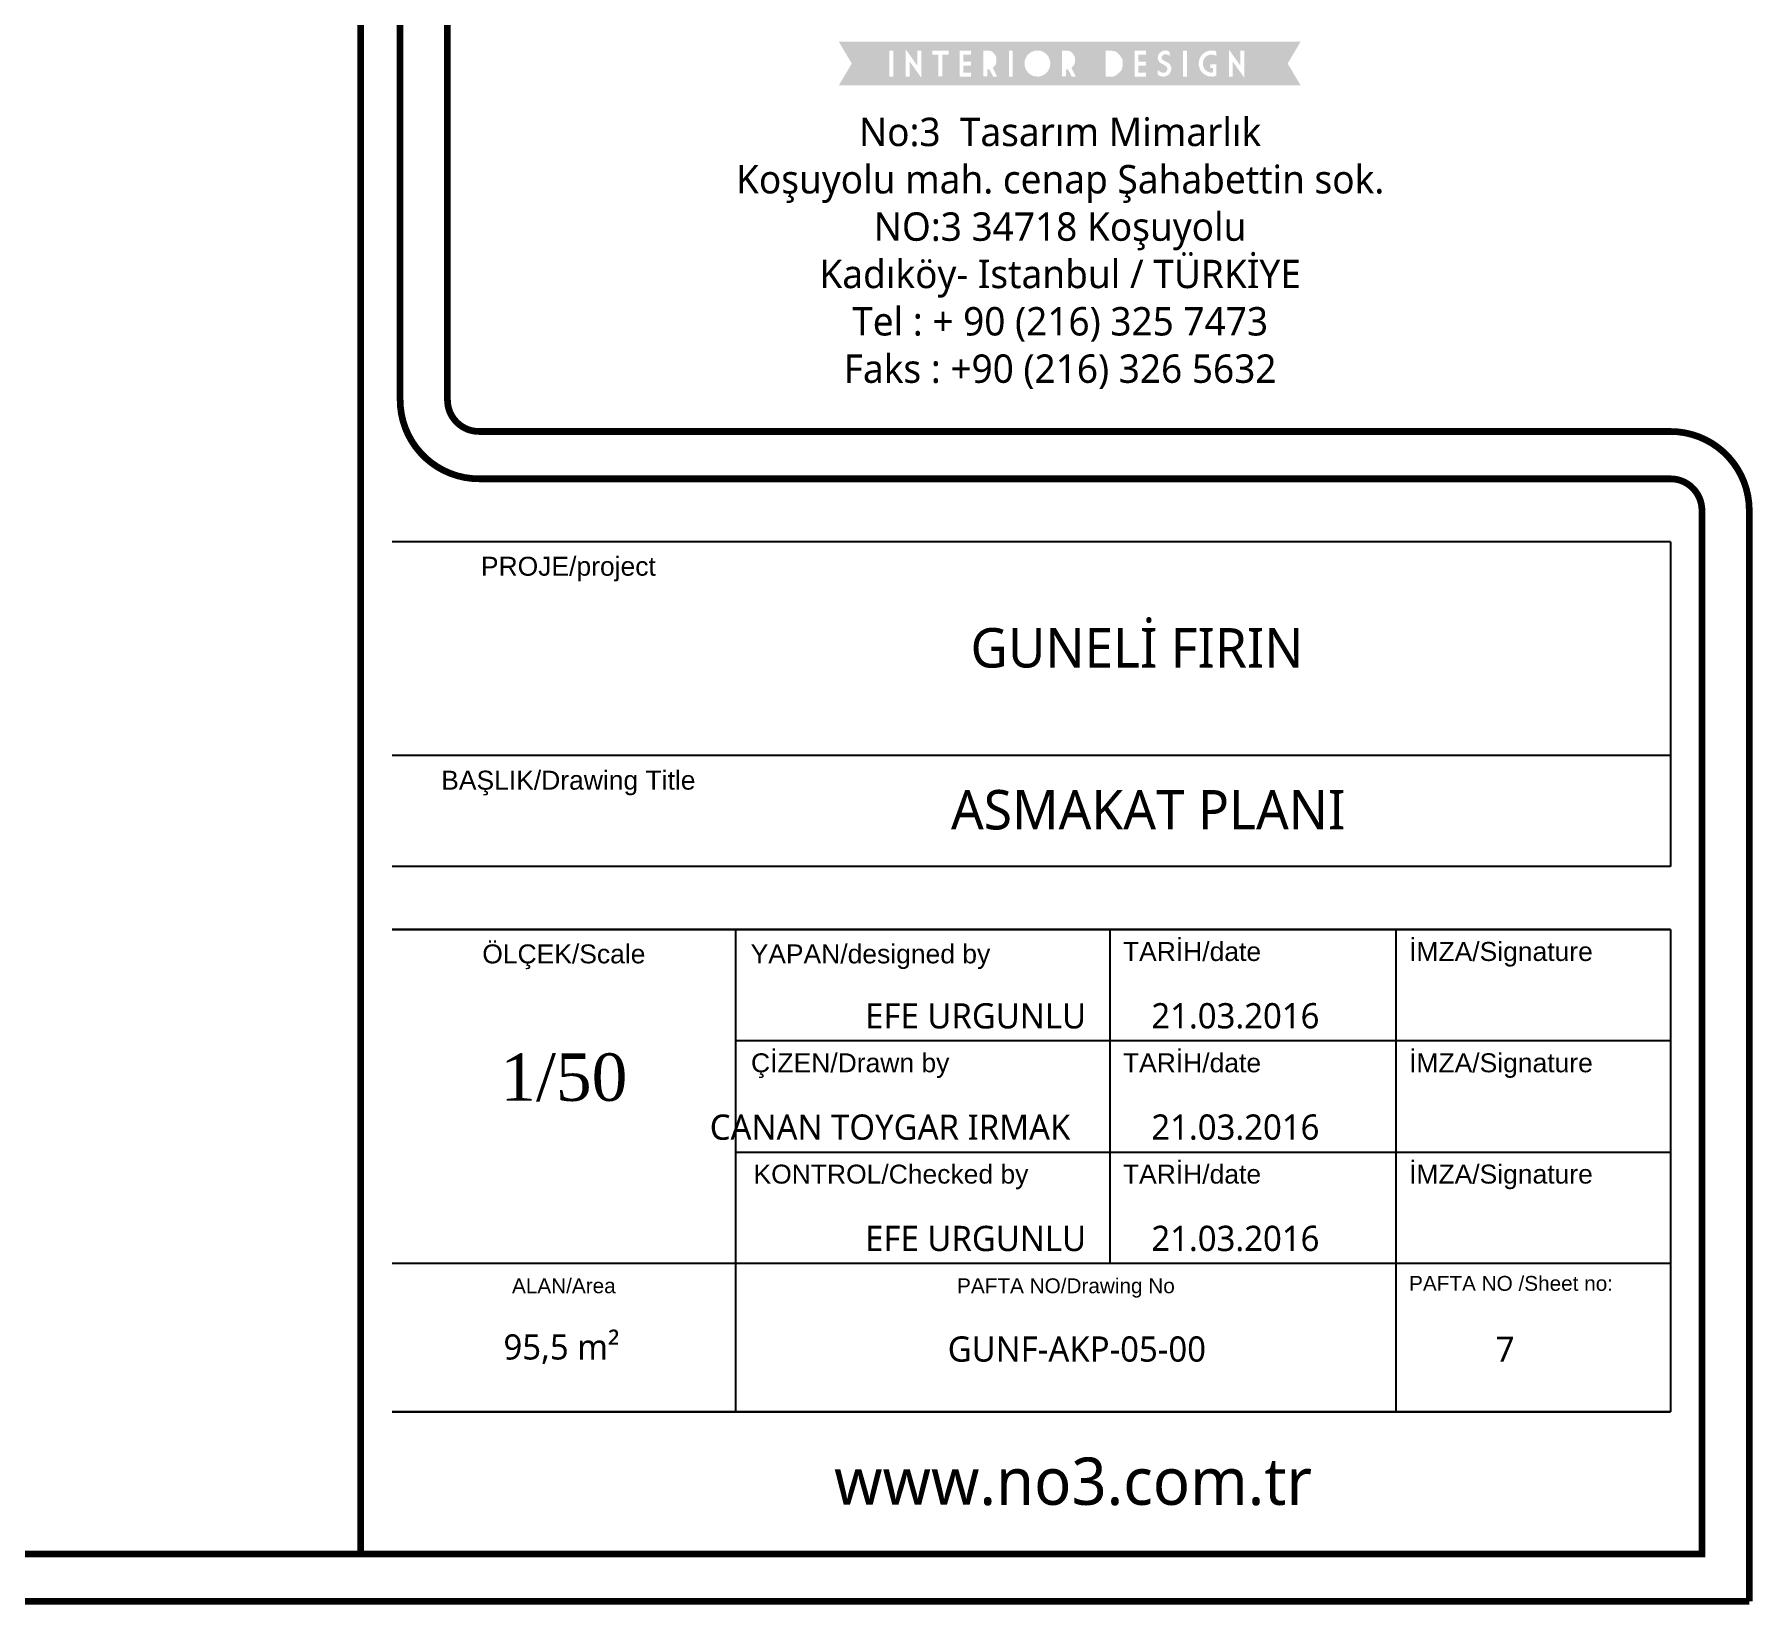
# Model space of a CAD drawing. Header units: millimetres. Extents: x 54215 to 67697, y 23496 to 56611.
# Drawn here: x 67151 to 67697, y 54334 to 54834 of the extents above; entities that cross this region are included whole.
import ezdxf
from ezdxf.enums import TextEntityAlignment as Align

# ---------------------------------------------------------------- set-up
doc = ezdxf.new("R2010")
doc.units = ezdxf.units.MM
doc.layers.add('Layer 1', color=7, linetype='Continuous')
doc.layers.add('t_yazı', color=154, linetype='Continuous', lineweight=25)
doc.styles.add('ARIALT', font='arial.ttf', dxfattribs={"height": 10})
doc.styles.get("Standard").update_dxf_attribs({"font": 'arial.ttf'})

msp = doc.modelspace()

# ---------------------------------------------------------------- hatches: boundary and pattern name
at = {"layer": 'Layer 1', "true_color": 0xe74a37}
h = msp.add_hatch(color=13, dxfattribs=at)
h.dxf.hatch_style = 2
h.paths.add_polyline_path([(67526.029, 54831.396), (67434.623, 54831.396), (67406.9, 54831.396), (67411.029, 54824.444), (67406.9, 54817.488), (67434.623, 54817.488), (67526.029, 54817.488), (67553.753, 54817.488), (67549.623, 54824.444), (67553.753, 54831.396)])
h.paths.add_polyline_path([(67424.226, 54820.312), (67423.016, 54820.312), (67423.016, 54828.525), (67424.226, 54828.525)])
h.paths.add_polyline_path([(67433.115, 54819.95), (67429.428, 54825.104), (67429.428, 54820.312), (67428.219, 54820.312), (67428.219, 54828.905), (67431.906, 54823.738), (67431.906, 54828.571), (67433.115, 54828.571)])
h.paths.add_polyline_path([(67441.799, 54827.275), (67439.812, 54827.275), (67439.812, 54820.357), (67438.602, 54820.357), (67438.602, 54827.275), (67436.616, 54827.275), (67436.616, 54828.571), (67441.799, 54828.571)])
h.paths.add_polyline_path([(67448.981, 54827.275), (67446.514, 54827.275), (67446.514, 54825.044), (67448.981, 54825.044), (67448.981, 54823.793), (67446.514, 54823.793), (67446.514, 54821.562), (67448.981, 54821.562), (67448.981, 54820.312), (67445.299, 54820.312), (67445.299, 54828.525), (67448.981, 54828.525)])
edge = h.paths.add_edge_path()
edge.add_spline(control_points=[(67456.763, 54824.045), (67456.763, 54824.045), (67456.763, 54824.045), (67456.233, 54823.463), (67456.1, 54823.32), (67455.963, 54823.192), (67455.818, 54823.085), (67455.818, 54823.085), (67457.26, 54820.3), (67457.26, 54820.3), (67457.26, 54820.3), (67455.964, 54820.3), (67455.964, 54820.3), (67455.964, 54820.3), (67454.766, 54822.633), (67454.766, 54822.633), (67454.617, 54822.608), (67454.467, 54822.595), (67454.312, 54822.595), (67454.241, 54822.595), (67454.17, 54822.598), (67454.096, 54822.604), (67454.096, 54822.604), (67454.096, 54820.323), (67454.096, 54820.323), (67454.096, 54820.323), (67452.887, 54820.323), (67452.887, 54820.323), (67452.887, 54820.323), (67452.887, 54828.536), (67452.887, 54828.536), (67452.887, 54828.536), (67454.096, 54828.536), (67454.096, 54828.536), (67454.096, 54828.536), (67454.096, 54828.532), (67454.096, 54828.532), (67454.17, 54828.535), (67454.241, 54828.536), (67454.312, 54828.536), (67455.063, 54828.536), (67455.705, 54828.246), (67456.233, 54827.666), (67456.763, 54827.085), (67457.027, 54826.387), (67457.027, 54825.569), (67457.027, 54824.747), (67456.763, 54824.045)], knot_values=[0, 0, 0, 0, 0.00005, 0.0001, 1, 1, 1, 2, 2, 2, 3, 3, 3, 4, 4, 4, 5, 5, 5, 6, 6, 6, 7, 7, 7, 8, 8, 8, 9, 9, 9, 10, 10, 10, 11, 11, 11, 12, 12, 12, 13, 13, 13, 14, 14, 14, 15, 15, 15, 15], degree=3, periodic=0)
h.paths.add_polyline_path([(67462.196, 54820.312), (67460.987, 54820.312), (67460.987, 54828.571), (67462.196, 54828.571)])
edge = h.paths.add_edge_path()
edge.add_spline(control_points=[(67472.567, 54827.748), (67472.567, 54827.748), (67472.567, 54827.748), (67472.936, 54827.377), (67473.307, 54827.005), (67473.599, 54826.565), (67473.814, 54826.057), (67474.028, 54825.548), (67474.135, 54825.01), (67474.135, 54824.44), (67474.135, 54823.869), (67474.028, 54823.331), (67473.814, 54822.832), (67473.599, 54822.331), (67473.307, 54821.895), (67472.936, 54821.523), (67472.567, 54821.151), (67472.133, 54820.857), (67471.641, 54820.639), (67471.148, 54820.42), (67470.618, 54820.312), (67470.054, 54820.312), (67469.485, 54820.312), (67468.954, 54820.42), (67468.462, 54820.639), (67467.969, 54820.857), (67467.536, 54821.151), (67467.166, 54821.523), (67466.795, 54821.895), (67466.503, 54822.331), (67466.289, 54822.832), (67466.074, 54823.331), (67465.967, 54823.869), (67465.967, 54824.44), (67465.967, 54825.01), (67466.074, 54825.548), (67466.289, 54826.057), (67466.503, 54826.565), (67466.795, 54827.005), (67467.166, 54827.377), (67467.536, 54827.748), (67467.969, 54828.043), (67468.462, 54828.257), (67468.954, 54828.473), (67469.485, 54828.583), (67470.054, 54828.583), (67470.618, 54828.583), (67471.148, 54828.473), (67471.641, 54828.257), (67472.133, 54828.043), (67472.567, 54827.748)], knot_values=[0, 0, 0, 0, 0.00005, 0.0001, 1, 1, 1, 2, 2, 2, 3, 3, 3, 4, 4, 4, 5, 5, 5, 6, 6, 6, 7, 7, 7, 8, 8, 8, 9, 9, 9, 10, 10, 10, 11, 11, 11, 12, 12, 12, 13, 13, 13, 14, 14, 14, 15, 15, 15, 16, 16, 16, 16], degree=3, periodic=0)
edge = h.paths.add_edge_path()
edge.add_spline(control_points=[(67481.767, 54824.045), (67481.767, 54824.045), (67481.767, 54824.045), (67481.238, 54823.463), (67481.105, 54823.32), (67480.965, 54823.192), (67480.823, 54823.085), (67480.823, 54823.085), (67482.263, 54820.3), (67482.263, 54820.3), (67482.263, 54820.3), (67480.969, 54820.3), (67480.969, 54820.3), (67480.969, 54820.3), (67479.77, 54822.633), (67479.77, 54822.633), (67479.622, 54822.608), (67479.47, 54822.595), (67479.316, 54822.595), (67479.245, 54822.595), (67479.172, 54822.598), (67479.1, 54822.604), (67479.1, 54822.604), (67479.1, 54820.323), (67479.1, 54820.323), (67479.1, 54820.323), (67477.89, 54820.323), (67477.89, 54820.323), (67477.89, 54820.323), (67477.89, 54828.536), (67477.89, 54828.536), (67477.89, 54828.536), (67479.1, 54828.536), (67479.1, 54828.536), (67479.1, 54828.536), (67479.1, 54828.532), (67479.1, 54828.532), (67479.172, 54828.535), (67479.245, 54828.536), (67479.316, 54828.536), (67480.068, 54828.536), (67480.709, 54828.246), (67481.238, 54827.666), (67481.767, 54827.085), (67482.031, 54826.387), (67482.031, 54825.569), (67482.031, 54824.747), (67481.767, 54824.045)], knot_values=[0, 0, 0, 0, 0.00005, 0.0001, 1, 1, 1, 2, 2, 2, 3, 3, 3, 4, 4, 4, 5, 5, 5, 6, 6, 6, 7, 7, 7, 8, 8, 8, 9, 9, 9, 10, 10, 10, 11, 11, 11, 12, 12, 12, 13, 13, 13, 14, 14, 14, 15, 15, 15, 15], degree=3, periodic=0)
edge = h.paths.add_edge_path()
edge.add_spline(control_points=[(67493.223, 54828.525), (67493.223, 54828.525), (67493.223, 54828.525), (67493.223, 54828.525), (67494.321, 54828.525), (67495.256, 54828.124), (67496.031, 54827.324), (67496.808, 54826.522), (67497.196, 54825.553), (67497.196, 54824.419), (67497.196, 54823.287), (67496.808, 54822.321), (67496.031, 54821.517), (67495.256, 54820.714), (67494.321, 54820.312), (67493.223, 54820.312), (67493.223, 54820.312), (67491.76, 54820.312), (67491.76, 54820.312), (67491.76, 54820.312), (67491.76, 54828.525), (67491.76, 54828.525), (67491.76, 54828.525), (67493.223, 54828.525)], knot_values=[0, 0, 0, 0, 0.00005, 0.0001, 1, 1, 1, 2, 2, 2, 3, 3, 3, 4, 4, 4, 5, 5, 5, 6, 6, 6, 7, 7, 7, 7], degree=3, periodic=0)
h.paths.add_polyline_path([(67504.634, 54827.275), (67502.167, 54827.275), (67502.167, 54825.044), (67504.634, 54825.044), (67504.634, 54823.793), (67502.167, 54823.793), (67502.167, 54821.562), (67504.634, 54821.562), (67504.634, 54820.312), (67500.952, 54820.312), (67500.952, 54828.525), (67504.634, 54828.525)])
edge = h.paths.add_edge_path()
edge.add_spline(control_points=[(67511.841, 54824.489), (67511.841, 54824.489), (67511.841, 54824.489), (67512.017, 54824.318), (67512.192, 54824.147), (67512.335, 54823.931), (67512.444, 54823.672), (67512.552, 54823.411), (67512.609, 54823.103), (67512.616, 54822.745), (67512.616, 54822.419), (67512.551, 54822.106), (67512.417, 54821.81), (67512.284, 54821.515), (67512.099, 54821.254), (67511.861, 54821.027), (67511.624, 54820.8), (67511.351, 54820.621), (67511.043, 54820.493), (67510.735, 54820.365), (67510.414, 54820.3), (67510.079, 54820.3), (67509.734, 54820.3), (67509.429, 54820.346), (67509.163, 54820.435), (67508.899, 54820.524), (67508.616, 54820.685), (67508.313, 54820.915), (67508.313, 54820.915), (67508.313, 54822.449), (67508.313, 54822.449), (67508.502, 54822.245), (67508.644, 54822.106), (67508.747, 54822.034), (67508.848, 54821.961), (67508.97, 54821.883), (67509.117, 54821.802), (67509.261, 54821.72), (67509.423, 54821.651), (67509.598, 54821.595), (67509.775, 54821.539), (67509.95, 54821.512), (67510.123, 54821.512), (67510.479, 54821.512), (67510.771, 54821.64), (67510.999, 54821.895), (67511.228, 54822.149), (67511.342, 54822.45), (67511.342, 54822.801), (67511.342, 54823.087), (67511.246, 54823.32), (67511.051, 54823.499), (67510.857, 54823.677), (67510.539, 54823.881), (67510.096, 54824.112), (67509.828, 54824.253), (67509.605, 54824.383), (67509.421, 54824.496), (67509.236, 54824.612), (67509.061, 54824.755), (67508.89, 54824.927), (67508.723, 54825.097), (67508.587, 54825.302), (67508.481, 54825.538), (67508.376, 54825.773), (67508.325, 54826.052), (67508.325, 54826.371), (67508.34, 54826.685), (67508.413, 54826.975), (67508.545, 54827.245), (67508.679, 54827.515), (67508.859, 54827.75), (67509.085, 54827.953), (67509.313, 54828.156), (67509.57, 54828.313), (67509.861, 54828.425), (67510.149, 54828.536), (67510.456, 54828.592), (67510.775, 54828.592), (67511.016, 54828.585), (67511.236, 54828.551), (67511.433, 54828.489), (67511.631, 54828.429), (67511.857, 54828.318), (67512.109, 54828.158), (67512.109, 54828.158), (67512.109, 54826.868), (67512.109, 54826.868), (67511.957, 54826.971), (67511.854, 54827.037), (67511.798, 54827.061), (67511.742, 54827.085), (67511.664, 54827.127), (67511.561, 54827.185), (67511.458, 54827.241), (67511.339, 54827.291), (67511.205, 54827.332), (67511.068, 54827.374), (67510.926, 54827.393), (67510.775, 54827.393), (67510.437, 54827.388), (67510.15, 54827.279), (67509.918, 54827.061), (67509.684, 54826.844), (67509.565, 54826.591), (67509.565, 54826.305), (67509.574, 54826.032), (67509.671, 54825.817), (67509.861, 54825.656), (67510.05, 54825.493), (67510.353, 54825.311), (67510.775, 54825.109), (67511.064, 54824.97), (67511.298, 54824.843), (67511.479, 54824.737), (67511.66, 54824.629), (67511.841, 54824.489)], knot_values=[0, 0, 0, 0, 0.00005, 0.0001, 1, 1, 1, 2, 2, 2, 3, 3, 3, 4, 4, 4, 5, 5, 5, 6, 6, 6, 7, 7, 7, 8, 8, 8, 9, 9, 9, 10, 10, 10, 11, 11, 11, 12, 12, 12, 13, 13, 13, 14, 14, 14, 15, 15, 15, 16, 16, 16, 17, 17, 17, 18, 18, 18, 19, 19, 19, 20, 20, 20, 21, 21, 21, 22, 22, 22, 23, 23, 23, 24, 24, 24, 25, 25, 25, 26, 26, 26, 27, 27, 27, 28, 28, 28, 29, 29, 29, 30, 30, 30, 31, 31, 31, 32, 32, 32, 33, 33, 33, 34, 34, 34, 35, 35, 35, 36, 36, 36, 37, 37, 37, 38, 38, 38, 38], degree=3, periodic=0)
h.paths.add_polyline_path([(67517.597, 54820.312), (67516.388, 54820.312), (67516.388, 54828.571), (67517.597, 54828.571)])
edge = h.paths.add_edge_path()
edge.add_spline(control_points=[(67523.369, 54828.043), (67523.369, 54828.043), (67523.369, 54828.043), (67523.863, 54828.257), (67524.355, 54828.473), (67524.887, 54828.583), (67525.455, 54828.583), (67525.988, 54828.583), (67526.488, 54828.486), (67526.957, 54828.297), (67526.957, 54828.297), (67526.957, 54826.852), (67526.957, 54826.852), (67526.822, 54826.938), (67526.683, 54827.013), (67526.535, 54827.075), (67526.196, 54827.219), (67525.836, 54827.292), (67525.455, 54827.292), (67525.07, 54827.292), (67524.709, 54827.219), (67524.37, 54827.075), (67524.032, 54826.93), (67523.737, 54826.728), (67523.484, 54826.469), (67523.233, 54826.211), (67523.035, 54825.908), (67522.891, 54825.559), (67522.746, 54825.213), (67522.675, 54824.838), (67522.675, 54824.44), (67522.675, 54824.044), (67522.746, 54823.671), (67522.891, 54823.324), (67523.035, 54822.974), (67523.233, 54822.672), (67523.484, 54822.414), (67523.737, 54822.154), (67524.032, 54821.951), (67524.37, 54821.805), (67524.709, 54821.658), (67525.07, 54821.585), (67525.455, 54821.585), (67525.614, 54821.585), (67525.768, 54821.597), (67525.92, 54821.624), (67525.92, 54821.624), (67525.92, 54822.99), (67525.92, 54822.99), (67525.92, 54822.99), (67525.083, 54822.99), (67525.083, 54822.99), (67525.083, 54822.99), (67525.083, 54824.241), (67525.083, 54824.241), (67525.083, 54824.241), (67526.957, 54824.241), (67526.957, 54824.241), (67526.957, 54824.241), (67526.957, 54820.602), (67526.957, 54820.602), (67526.488, 54820.409), (67525.988, 54820.312), (67525.455, 54820.312), (67524.887, 54820.312), (67524.355, 54820.42), (67523.863, 54820.639), (67523.369, 54820.857), (67522.938, 54821.151), (67522.568, 54821.523), (67522.196, 54821.895), (67521.904, 54822.331), (67521.69, 54822.832), (67521.477, 54823.331), (67521.37, 54823.869), (67521.37, 54824.44), (67521.37, 54825.01), (67521.477, 54825.548), (67521.69, 54826.057), (67521.904, 54826.565), (67522.196, 54827.005), (67522.568, 54827.377), (67522.938, 54827.748), (67523.369, 54828.043)], knot_values=[0, 0, 0, 0, 0.00005, 0.0001, 1, 1, 1, 2, 2, 2, 3, 3, 3, 4, 4, 4, 5, 5, 5, 6, 6, 6, 7, 7, 7, 8, 8, 8, 9, 9, 9, 10, 10, 10, 11, 11, 11, 12, 12, 12, 13, 13, 13, 14, 14, 14, 15, 15, 15, 16, 16, 16, 17, 17, 17, 18, 18, 18, 19, 19, 19, 20, 20, 20, 21, 21, 21, 22, 22, 22, 23, 23, 23, 24, 24, 24, 25, 25, 25, 26, 26, 26, 27, 27, 27, 27], degree=3, periodic=0)
h.paths.add_polyline_path([(67535.821, 54819.95), (67532.135, 54825.104), (67532.135, 54820.312), (67530.926, 54820.312), (67530.926, 54828.905), (67534.613, 54823.738), (67534.613, 54828.571), (67535.821, 54828.571)])

# ---------------------------------------------------------------- linework, layer by layer
at = {"color": 250}
for p, q in [((67671.318, 54672.327), (67264.917, 54672.327)), ((67671.318, 54672.327), (67671.318, 54569.134)), ((67264.917, 54604.526), (67671.318, 54604.526)), ((67671.318, 54569.134), (67264.917, 54569.134)), ((67671.318, 54549.064), (67264.917, 54549.064)), ((67264.917, 54549.064), (67671.318, 54549.064)), ((67374.043, 54549.064), (67374.043, 54395.698)), ((67493.033, 54549.064), (67493.033, 54442.888)), ((67584.024, 54549.064), (67584.024, 54395.698)), ((67671.318, 54549.064), (67671.318, 54395.698)), ((67671.318, 54513.672), (67374.043, 54513.672)), ((67374.043, 54478.28), (67671.318, 54478.28)), ((67671.318, 54442.888), (67264.917, 54442.888)), ((67264.917, 54395.698), (67671.318, 54395.698)), ((67671.318, 54395.698), (67264.917, 54395.698))]:
    msp.add_line(p, q, dxfattribs=at)
at = {"color": 252, "const_width": 2.135}
for points in [[(67696.405, 54335.49), (63890.865, 54335.49), (63890.865, 56135.49), (67696.405, 56135.49), (67696.405, 54996.442, -0.4142136), (67671.318, 54971.355), (67292.512, 54971.355, 0.4142136), (67282.477, 54961.321), (67282.477, 54717.483, 0.4142136), (67292.512, 54707.448), (67671.318, 54707.448, -0.4142136), (67696.405, 54682.362), (67696.405, 54335.49)], [(67681.353, 54996.442, -0.4142136), (67671.318, 54986.407), (67292.512, 54986.407, 0.4142136), (67267.426, 54961.321), (67267.426, 54717.483, 0.4142136), (67292.512, 54692.397), (67671.318, 54692.397, -0.4142136), (67681.353, 54682.362), (67681.353, 54350.542), (63905.917, 54350.542), (63905.917, 56120.438), (67681.353, 56120.438), (67681.353, 54996.442)]]:
    msp.add_lwpolyline(points, format="xyb", dxfattribs=at)
msp.add_lwpolyline([(67254.882, 54350.542), (67254.882, 56120.438)], dxfattribs=at)

# ---------------------------------------------------------------- texts
at = {"color": 7}
for s, insert, char_height, width, attachment_point in [('{\\fLucida Sans Unicode|b0|i0|c162|p34;No:3  Tasarım Mimarlık\\PKoşuyolu mah. cenap Şahabettin sok.\\PNO:3 34718 Koşuyolu\\PKadıköy- Istanbul / TÜRKİYE\\PTel : + 90 (216) 325 7473\\PFaks : +90 (216) 326 5632}', (67477.283, 54764.067), 9.03114, 233.90379, 5), ('{\\fLucida Sans Unicode|b0|i0|c162|p34;GUNELİ FIRIN}', (67501.695, 54638.57), 12.54325, 279.45279, 5), ('{\\fLucida Sans Unicode|b0|i0|c162|p34;ASMAKAT PLANI}', (67505.263, 54587.088), 12.54325, 307.0384, 5), ('{\\fLucida Sans Unicode|b0|i0|c162|p34;EFE URGUNLU}', (67415.293, 54521.588), 8.02768, 307.0384, 4), ('{\\fLucida Sans Unicode|b0|i0|c162|p34;21.03.2016}', (67506.284, 54521.588), 8.02768, 307.0384, 4), ('{\\fGeorgia|b0|i0|c162|p18;1/50\\P}', (67319.48, 54502.033), 15.0519, 307.0384, 5), ('{\\fLucida Sans Unicode|b0|i0|c162|p34;CANAN TOYGAR IRMAK}', (67365.864, 54486.196), 8.02768, 307.0384, 4), ('{\\fLucida Sans Unicode|b0|i0|c162|p34;21.03.2016}', (67506.284, 54486.196), 8.02768, 307.0384, 4), ('{\\fLucida Sans Unicode|b0|i0|c162|p34;EFE URGUNLU}', (67415.293, 54450.804), 8.02768, 307.0384, 4), ('{\\fLucida Sans Unicode|b0|i0|c162|p34;21.03.2016}', (67506.284, 54450.804), 8.02768, 307.0384, 4), ('{\\fLucida Sans Unicode|b0|i0|c162|p34;95,5 m²}', (67300.278, 54415.643), 8.02768, 307.0384, 4), ('{\\fLucida Sans Unicode|b0|i0|c162|p34;GUNF-AKP-05-00}', (67441.535, 54415.643), 8.02768, 307.0384, 4), ('{\\fLucida Sans Unicode|b0|i0|c162|p34;7}', (67615.778, 54415.643), 8.02768, 307.0384, 4), ('{\\fLucida Sans Unicode|b0|i0|c162|p34;www.no3.com.tr}', (67481.381, 54373.529), 15.0519, 233.90379, 5)]:
    msp.add_mtext(s, dxfattribs=dict(at, insert=insert, char_height=char_height, width=width, attachment_point=attachment_point))
at = {"layer": 't_yazı', "linetype": 'Continuous', "style": 'ARIALT'}
for s, height, p in [('ALAN/Area', 4.719, (67319.48, 54435.809)), ('PAFTA NO/Drawing No', 4.71898, (67479.124, 54435.809))]:
    msp.add_text(s, height=height, dxfattribs=at).set_placement(p, align=Align.MIDDLE_CENTER)
at = {"layer": 't_yazı', "style": 'ARIALT'}
for s, insert, char_height, width, attachment_point in [('PROJE/project', (67320.918, 54667.608), 6.02076, 111.9856, 2), ('BAŞLIK/Drawing Title', (67320.918, 54599.587), 6.02076, 111.9856, 2), ('ÖLÇEK/Scale', (67319.48, 54544.346), 6.02076, 40.67138, 2), ('YAPAN/designed by', (67416.968, 54544.346), 6.02076, 111.9856, 2), ('TARİH/date', (67497.245, 54545.108), 6.0208, 45.79917, 1), ('İMZA/Signature', (67588.236, 54545.108), 6.02076, 45.79917, 1), ('ÇİZEN/Drawn by', (67410.526, 54509.716), 6.02076, 111.9856, 2), ('TARİH/date', (67497.245, 54509.716), 6.0208, 45.79917, 1), ('İMZA/Signature', (67588.236, 54509.716), 6.02076, 45.79917, 1), ('KONTROL/Checked by', (67379.787, 54474.323), 6.02076, 100.6056, 1), ('TARİH/date', (67497.245, 54474.323), 6.0208, 45.79917, 1), ('İMZA/Signature', (67588.236, 54474.323), 6.02076, 45.79917, 1)]:
    msp.add_mtext(s, dxfattribs=dict(at, insert=insert, char_height=char_height, width=width, attachment_point=attachment_point))
at = {"layer": 't_yazı', "linetype": 'Continuous', "insert": (67588.236, 54438.931), "char_height": 4.71898, "width": 113.029, "attachment_point": 1, "style": 'ARIALT'}
msp.add_mtext('PAFTA NO /Sheet no:', dxfattribs=at)

doc.saveas('drawing.dxf')
